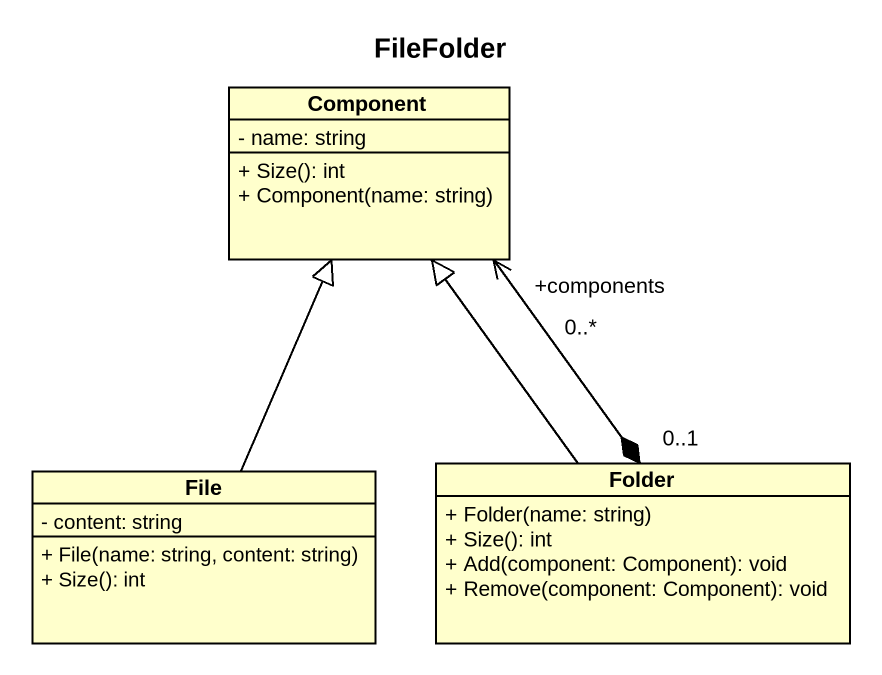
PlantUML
@startuml
title FileFolder
hide circle
hide empty members
skinparam classAttributeIconSize 0
class "Component" as Component_ {
  - name: string
  + Size(): int
  + Component(name: string)
}
class "File" as File_ {
  - content: string
  + File(name: string, content: string)
  + Size(): int
}
class "Folder" as Folder_ {
  + Folder(name: string)
  + Size(): int
  + Add(component: Component): void
  + Remove(component: Component): void
}
Component_ "+components\n0..*" <--* "0..1" Folder_
File_ -up-|> Component_
Folder_ -up-|> Component_
@enduml
